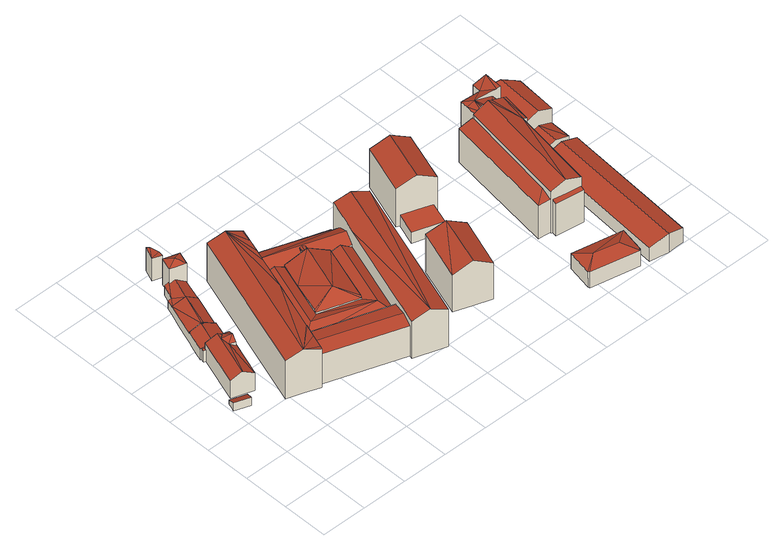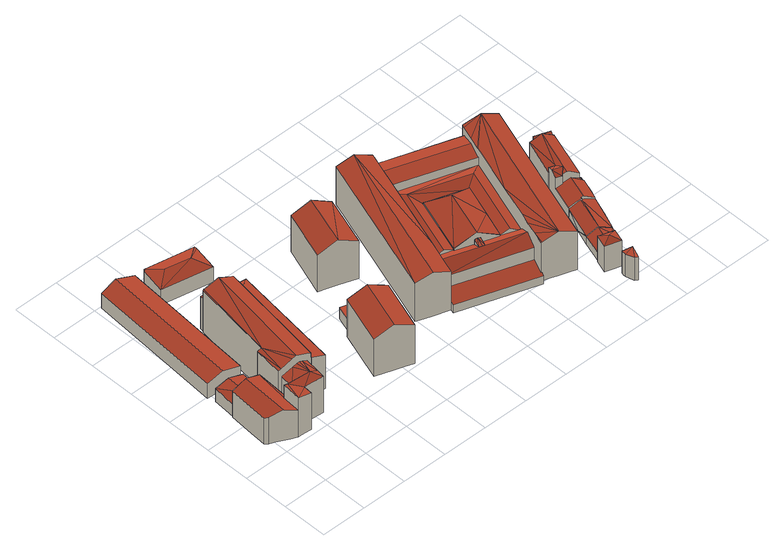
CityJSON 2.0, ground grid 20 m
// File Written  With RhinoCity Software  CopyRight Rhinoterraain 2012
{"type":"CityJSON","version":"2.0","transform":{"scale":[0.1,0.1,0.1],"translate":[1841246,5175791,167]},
"CityObjects":{
"building1":{"type":"Building","attributes":{"name":"inconnu","Volume":128626.4,"Profile":"IGN","MILLESIME":2015,"ZMIN":167.4,"ADRESSE":"8b Quai Saint Vincent","NOMCOMMUNE":"LYON 1ER","NOMOFFICIE":"Lyon 1er Arrondissement","CODE_INSEE":69381,"CODE_DGI":"381000AB0084","SURFTOIT":8575,"NBMAIS":0,"NIVMAIS":-9999,"MAISDATMIN":-9999,"MAISDATMAX":-9999,"NBAPP":18,"NIVAPP":1,"APPDATMIN":1830,"APPDATMAX":1850,"NBCOMIN":2,"NIVCOMIN":0,"COMIDATMIN":-9999,"COMIDATMAX":0,"NBDEP":0,"NIVDEP":-9999,"DEPDATMIN":-9999,"DEPDATMAX":-9999,"ZMINTOIT":169.7,"ZMAXTOIT":190.1,"ZMOYTOIT":180.2},"children":["building1-1"]},
"building1-1":{"type":"BuildingPart","attributes":{"measuredHeight":23.59},"parents":["building1"],"geometry":[{"type":"Solid","lod":"2","boundaries":[[[[0,1,2,3]],[[4,5,1,0]],[[6,7,8,9]],[[10,7,6]],[[11,10,6]],[[12,13,14,15,16]],[[17,18,19,20,21]],[[21,20,22,23,24]],[[25,26,27,28]],[[29,26,25]],[[30,28,27,31,32]],[[33,29,25]],[[25,28,30]],[[33,25,30]],[[34,35,36,37]],[[38,39,40,41,42]],[[43,44,45,46]],[[47,43,46]],[[48,47,46]],[[47,49,50,43]],[[51,49,47]],[[52,53,54]],[[52,55,53]],[[56,57,58,55,52]],[[59,60,61,62,63,64]],[[65,66,67,61,60]],[[68,67,66]],[[69,70,71]],[[49,72,69]],[[49,73,72]],[[49,69,71]],[[51,74,49]],[[75,73,49]],[[74,76,75]],[[74,75,49]],[[77,78,79]],[[80,77,79,81,82]],[[83,84,85,86,87,88,89,90,91,92]],[[93,94,95]],[[89,93,95]],[[96,95,97]],[[90,89,95]],[[96,90,95]],[[95,98,97]],[[97,98,99]],[[100,101,102]],[[103,100,102]],[[104,100,103]],[[105,106,107,108]],[[109,110,108,111]],[[111,108,112]],[[113,114,115]],[[116,117,114,113]],[[114,118,115]],[[114,117,119,120,118]],[[121,122,123]],[[123,124,125,126]],[[123,122,124]],[[127,123,126,128]],[[125,124,129,130]],[[131,132,133,134,135,136,137,138,139,140,141,142]],[[143,144,145,146]],[[143,146,135]],[[147,148,149,143,135,134,150]],[[151,152,153,154,155,156]],[[110,105,108]],[[105,157,158,159]],[[160,154,153,105,110]],[[161,159,158]],[[153,157,105]],[[162,163,164,165,166,167]],[[168,169,170,171,172]],[[167,169,168]],[[162,167,168]],[[173,174,175]],[[174,173,176]],[[174,177,175]],[[178,174,176]],[[179,180,181]],[[181,180,182]],[[183,184,185,181,186,187]],[[186,181,182,188,189]],[[185,190,181]],[[190,179,181]],[[191,192,179,190,193,194,195,196]],[[197,180,179,192,198,199]],[[200,201,202]],[[201,203,202]],[[204,189,205,203,201,206,198,207,191,196,208,209,210,187],[211,212,213,214,215,216,176,173,175,217]],[[218,219,220,221,222]],[[220,223,224,221]],[[225,226,227,228,229,230,231]],[[232,233,234]],[[235,233,232]],[[235,236,233]],[[235,237,236]],[[235,238,237]],[[239,238,235]],[[239,240,241]],[[239,242,238]],[[239,241,243]],[[239,244,242]],[[239,243,244]],[[245,239,235,246]],[[247,248,249]],[[248,250,249]],[[251,252,253,248,254,255]],[[256,254,248,247,257,258]],[[259,260,261]],[[259,262,260]],[[262,263,260]],[[264,265,262]],[[264,262,259]],[[266,267,259]],[[267,264,259]],[[268,269,270,262]],[[265,268,262]],[[262,270,263]],[[271,272,273,4,0,3,274]],[[275,5,4,273]],[[1,5,275,276,277]],[[2,1,277,278,279]],[[2,279,274,3]],[[280,281,282,11,6,9,283]],[[284,285,10,11,282]],[[7,10,285,286,287,8]],[[8,287,283,9]],[[288,14,13,289]],[[14,288,290,15]],[[15,290,291,16]],[[292,293,294,17,21,24,295]],[[296,18,17,294]],[[297,23,22,20,19,18,296,289,13,12,16,291,298]],[[23,297,295,24]],[[30,32,299,300,301]],[[302,33,30,301]],[[303,29,33,302]],[[26,29,303,304,305]],[[26,305,306,27]],[[27,306,307,31]],[[31,307,299,32]],[[308,309,34,37,310]],[[311,312,35,34,309]],[[35,312,313,36]],[[36,313,310,37]],[[314,40,39,315]],[[41,40,314,316,317]],[[41,317,318,42]],[[45,66,65,46]],[[319,320,48,46,65,321]],[[322,47,48,320]],[[323,324,51,47,322]],[[45,44,43,50,49,71,325,326,327,328,68,66]],[[329,57,56,330]],[[331,58,57,329]],[[53,55,58,331,332,333,334,335]],[[53,335,336,54]],[[337,338,321,65,60,59,339,340]],[[328,330,56,67,68]],[[63,62,61,67,56,52,54,336,341,342]],[[64,63,342,343,344]],[[339,59,64,344]],[[70,345,325,71]],[[346,347,348,76,74,51,324]],[[349,80,82,350]],[[351,77,80,349]],[[78,77,351,352,353]],[[81,354,350,82]],[[70,69,72,73,75,76,348,355,354,81,84,83,92,91,90,96,97,99,356,345]],[[78,353,357,358,87,86,85,84,81,79]],[[359,94,93,89,88,87,358,360,315,39,38,42,318,361]],[[95,94,359,362,363]],[[98,95,363,364,365]],[[99,98,365,366,356]],[[367,103,102,368]],[[369,370,104,103,367]],[[371,100,104,370]],[[100,371,372,101]],[[102,101,372,373,368]],[[105,159,106]],[[140,139,112,108,107,106,159,161,374,375,376,377,378]],[[118,379,380,115]],[[381,382,113,115,380]],[[383,128,126,117,116,113,382]],[[118,120,119,117,126,125,130,384,385,379]],[[386,127,128,383]],[[387,388,123,127,386]],[[389,121,123,388]],[[390,391,392,393,394,395,396,397,398,149,148,147,150,164,163,162,122,121,389,399]],[[129,400,384,130]],[[401,129,172]],[[401,400,129]],[[171,402,401]],[[171,401,172]],[[149,398,403,143]],[[404,144,143,403]],[[145,144,404,405,406]],[[402,171,170,169,167,132,131,142,141,140,378]],[[110,109,160]],[[145,406,407,152,151,156,146]],[[153,152,407,408,409,157]],[[158,157,409,410,411]],[[374,161,158,411]],[[137,136,135,146,156,155,154,160,109]],[[166,133,132,167]],[[165,164,150,134,133,166]],[[124,122,162,168,172,129]],[[138,111,112,139]],[[137,109,111,138]],[[215,178,176,216]],[[177,174,178,215,214,213,212,211]],[[177,211,217,175]],[[189,188,205]],[[206,199,198]],[[223,412,413,224]],[[414,415,225,231,416]],[[417,418,226,225,415]],[[230,419,416,231]],[[227,234,233,236,237,238,242,244,243,241,240,420,412,223,220,219,218,180,197,199,206,201,200,228]],[[418,421,422,423,424,246,235,232,234,227,226]],[[425,245,246,424]],[[239,245,425,426,420,240]],[[203,205,188,182,222,221,224,413,427,253,252,251,255,254,256,258,257,230,229,202]],[[250,248,253,427,428,429,430]],[[249,250,430,431,432]],[[433,434,419,230,257,247,249,432]],[[228,200,202,229]],[[269,268,193,190,185,270]],[[261,260,263,270,185,184,183,187,210]],[[209,208,266,259,261,210]],[[196,195,194,193,268,265,264,267,266,208]],[[207,198,192,191]],[[204,187,186,189]],[[180,218,222,182]],[[279,278,277,276,275,273,272,271,274]],[[313,312,311,309,308,310]],[[382,381,380,379,385,384,400,401,402,378,377,376,375,374,411,410,409,408,407,406,405,404,403,398,397,396,395,394,393,392,391,390,399,389,388,387,386,383]],[[433,432,431,430,429,428,427,413,412,420,426,425,424,423,422,421,418,417,415,414,416,419,434]],[[307,306,305,304,303,302,301,300,299]],[[287,286,285,284,282,281,280,283]],[[373,372,371,370,369,367,368]],[[297,298,291,290,288,289,296,294,293,292,295]],[[331,329,330,328,327,326,325,345,356,366,365,364,363,362,359,361,318,317,316,314,315,360,358,357,353,352,351,349,350,354,355,348,347,346,324,323,322,320,319,321,338,337,340,339,344,343,342,341,336,335,334,333,332]]]],"semantics":{"surfaces":[{"type":"RoofSurface"},{"type":"WallSurface"},{"type":"GroundSurface"}],"values":[[0,0,0,0,0,0,0,0,0,0,0,0,0,0,0,0,0,0,0,0,0,0,0,0,0,0,0,0,0,0,0,0,0,0,0,0,0,0,0,0,0,0,0,0,0,0,0,0,0,0,0,0,0,0,0,0,0,0,0,0,0,0,0,0,0,0,0,0,0,0,0,0,0,0,0,0,0,0,0,0,0,0,0,0,0,0,0,0,0,0,0,0,0,0,0,0,0,0,0,0,0,0,0,0,0,0,0,0,0,0,0,0,0,0,0,0,0,0,1,1,1,1,1,1,1,1,1,1,1,1,1,1,1,1,1,1,1,1,1,1,1,1,1,1,1,1,1,1,1,1,1,1,1,1,1,1,1,1,1,1,1,1,1,1,1,1,1,1,1,1,1,1,1,1,1,1,1,1,1,1,1,1,1,1,1,1,1,1,1,1,1,1,1,1,1,1,1,1,1,1,1,1,1,1,1,1,1,1,1,1,1,1,1,1,1,1,1,1,1,1,1,1,1,1,1,1,1,1,1,1,1,1,1,1,2,2,2,2,2,2,2,2,2]]}}]}
},
"vertices":[
[1746,610,99],[1699,2,99],[1770,4,76],[1818,604,76],[1665,616,72],[1617,16,72],[1076,503,228],[1003,287,228],[1079,261,184],[1153,477,184],[925,314,187],[999,530,192],[1159,743,58],[1095,765,58],[1063,671,58],[1190,630,58],[1221,722,58],[1154,985,194],[1081,770,194],[1095,765,201],[1159,743,231],[1230,959,231],[1221,722,197],[1234,717,189],[1307,933,189],[1431,112,102],[1369,64,83],[1578,22,81],[1537,89,101],[1366,73,79],[1606,141,79],[1580,29,81],[1583,28,80],[1388,184,79],[18,522,26],[5,485,45],[72,461,45],[86,498,26],[1526,354,167],[1469,364,167],[1465,342,162],[1587,324,163],[1590,344,167],[1695,892,198],[1699,892,199],[1712,890,201],[1718,973,198],[1654,935,185],[1657,975,185],[1595,903,200],[1676,894,198],[1566,942,184],[1754,737,85],[1807,635,68],[1815,733,61],[1747,639,85],[1690,741,62],[1686,741,61],[1679,644,61],[1819,924,135],[1769,948,156],[1754,737,156],[1815,733,132],[1818,733,130],[1832,912,131],[1718,973,136],[1712,890,136],[1690,741,134],[1699,892,134],[1620,837,192],[1670,833,177],[1676,894,174],[1601,839,198],[1587,840,201],[1561,907,186],[1576,842,196],[1553,844,186],[1409,375,167],[1463,368,168],[1470,418,185],[1476,858,171],[1534,845,191],[1534,849,191],[1553,844,220],[1534,845,212],[1470,418,210],[1463,368,209],[1462,365,209],[1469,364,212],[1526,354,237],[1601,839,240],[1587,840,234],[1576,842,229],[1590,344,213],[1593,344,211],[1647,705,214],[1620,837,232],[1670,833,213],[1664,702,206],[1683,832,208],[255,1172,118],[296,1160,114],[300,1181,114],[290,1217,118],[277,1226,118],[159,670,106],[185,661,106],[187,667,109],[195,689,121],[175,723,107],[151,701,117],[178,725,106],[204,716,106],[271,1134,131],[295,1094,148],[337,1112,131],[255,1086,131],[253,1078,131],[318,1056,131],[273,1071,131],[316,1057,131],[199,1029,42],[188,997,42],[212,1025,48],[241,979,70],[273,1071,70],[253,1078,58],[239,1090,49],[255,1086,58],[286,965,43],[316,1057,43],[193,835,75],[188,837,77],[187,831,77],[178,835,82],[144,734,82],[159,729,75],[175,723,67],[178,725,66],[204,716,53],[238,821,52],[236,822,54],[205,831,69],[106,756,58],[102,742,58],[109,738,63],[111,745,63],[128,833,56],[126,827,56],[101,758,55],[134,850,56],[109,738,90],[43,540,90],[89,525,117],[159,729,118],[144,734,110],[111,745,90],[135,509,91],[190,666,88],[185,661,89],[175,723,108],[187,667,89],[188,997,46],[162,927,48],[134,850,50],[178,835,67],[187,831,70],[188,837,70],[241,979,72],[193,835,72],[205,831,65],[236,822,47],[286,965,45],[666,823,149],[651,782,152],[676,816,147],[654,824,147],[663,778,148],[640,786,148],[427,524,142],[364,485,116],[673,439,142],[699,371,114],[736,749,123],[653,504,123],[651,499,123],[774,737,142],[736,749,124],[818,722,114],[802,728,124],[483,556,121],[564,808,123],[528,820,142],[480,557,123],[482,563,123],[527,697,123],[565,808,123],[438,700,116],[496,831,123],[483,835,116],[518,937,123],[500,883,150],[852,822,119],[834,769,151],[774,737,124],[818,722,124],[483,835,123],[528,820,123],[566,810,125],[653,781,125],[737,752,125],[663,778,125],[656,781,125],[651,782,125],[650,783,125],[640,786,125],[641,788,127],[664,780,127],[364,485,153],[363,480,154],[344,424,167],[678,309,167],[699,371,154],[325,369,155],[659,254,154],[539,1006,44],[532,991,49],[536,990,49],[518,937,64],[852,822,64],[870,875,49],[875,892,44],[532,991,196],[518,937,195],[536,990,195],[468,1013,224],[500,883,195],[483,835,195],[438,700,195],[251,379,222],[320,355,195],[325,369,195],[364,485,195],[344,424,195],[363,480,195],[183,402,193],[399,1036,193],[937,853,220],[725,217,220],[1006,829,193],[792,195,190],[678,309,190],[659,254,189],[655,241,189],[818,722,193],[699,371,190],[834,769,194],[870,875,195],[852,822,194],[653,781,178],[736,749,133],[737,752,133],[583,578,178],[653,504,135],[527,697,132],[482,563,135],[566,810,130],[565,808,130],[480,557,128],[483,556,128],[651,499,128],[1782,607,4],[1746,610,4],[1665,616,4],[1818,604,4],[1617,16,4],[1658,9,4],[1699,2,4],[1734,3,4],[1770,4,4],[1115,490,4],[1076,503,4],[999,530,4],[1153,477,4],[962,422,4],[925,314,4],[1003,287,4],[1079,261,4],[1063,671,4],[1095,765,4],[1190,630,4],[1221,722,4],[1230,959,4],[1192,972,4],[1154,985,4],[1307,933,4],[1081,770,4],[1234,717,4],[1227,720,4],[1583,28,4],[1595,85,4],[1606,141,4],[1388,184,4],[1366,73,4],[1368,68,4],[1369,64,4],[1578,22,4],[1580,29,4],[52,510,4],[18,522,4],[86,498,4],[12,503,4],[5,485,4],[72,461,4],[1465,342,4],[1469,364,4],[1526,333,4],[1587,324,4],[1590,344,4],[1687,974,4],[1657,975,4],[1718,973,4],[1654,935,4],[1610,938,4],[1566,942,4],[1676,894,4],[1685,893,4],[1695,892,4],[1699,892,4],[1686,741,4],[1690,741,4],[1679,644,4],[1713,641,4],[1747,639,4],[1777,637,4],[1807,635,4],[1815,733,4],[1769,948,4],[1744,960,4],[1819,924,4],[1794,936,4],[1817,733,4],[1818,733,4],[1825,823,4],[1832,912,4],[1670,833,4],[1564,925,4],[1561,907,4],[1553,844,4],[1476,858,4],[1534,849,4],[1409,375,4],[1436,371,4],[1463,368,4],[1534,845,4],[1543,845,4],[1683,832,4],[1462,366,4],[1462,365,4],[1593,344,4],[1465,364,4],[1592,344,4],[1620,524,4],[1647,705,4],[1656,704,4],[1664,702,4],[1673,767,4],[290,1217,4],[300,1181,4],[283,1222,4],[277,1226,4],[255,1172,4],[296,1160,4],[298,1170,4],[187,667,4],[191,678,4],[195,689,4],[204,716,4],[238,821,4],[318,1056,4],[337,1112,4],[304,1123,4],[271,1134,4],[255,1086,4],[316,1057,4],[317,1056,4],[239,1090,4],[226,1058,4],[212,1025,4],[199,1029,4],[188,997,4],[162,927,4],[148,889,4],[134,850,4],[128,833,4],[127,830,4],[126,827,4],[113,792,4],[101,758,4],[194,1013,4],[286,965,4],[261,893,4],[236,822,4],[106,756,4],[102,742,4],[105,740,4],[109,738,4],[43,540,4],[89,525,4],[135,509,4],[163,587,4],[190,666,4],[325,369,4],[659,254,4],[707,949,4],[539,1006,4],[875,892,4],[536,998,4],[532,991,4],[870,875,4],[320,355,4],[500,1002,4],[468,1013,4],[434,1025,4],[399,1036,4],[183,402,4],[251,379,4],[655,241,4],[690,229,4],[725,217,4],[792,195,4],[899,512,4],[1006,829,4],[972,841,4],[937,853,4]
]}
